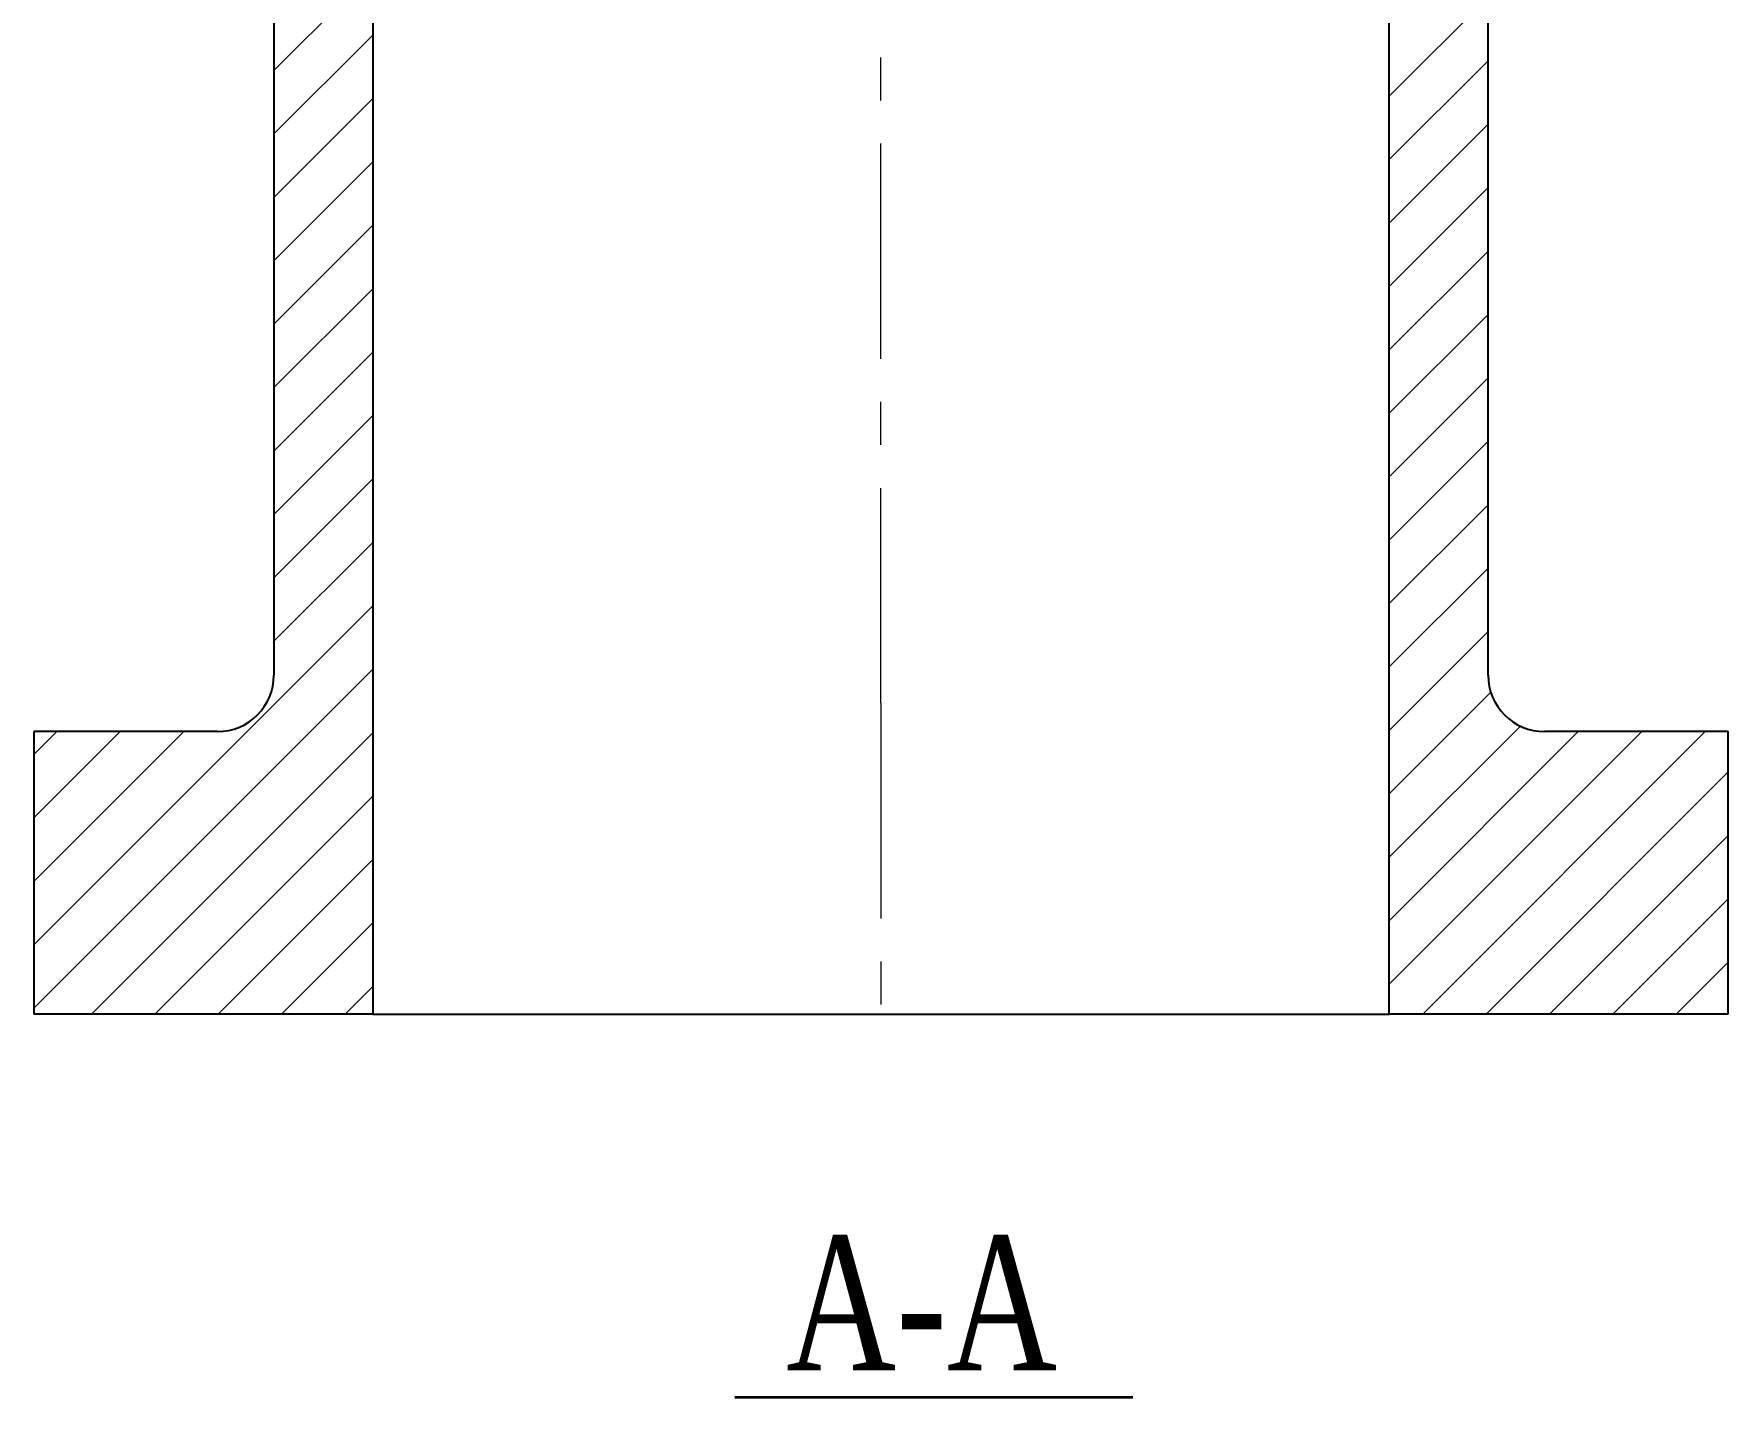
# Model space of a CAD drawing. Header units: millimetres. Extents: x -15 to 1174, y 15 to 856.
# Drawn here: x 627.4 to 747.4, y 504.7 to 601.2 of the extents above; entities that cross this region are included whole.
import ezdxf

# ---------------------------------------------------------------- set-up
doc = ezdxf.new("R2010")
doc.units = ezdxf.units.MM
doc.linetypes.add('CENTERX2', pattern=[20.32, 12.7, -2.54, 2.54, -2.54])
doc.layers.get('0').update_dxf_attribs({"lineweight": 25})
doc.styles.add('SLDTEXTSTYLE0', font='TXT', dxfattribs={"width": 0.75})

# ---------------------------------------------------------------- blocks, each defined once
blk = doc.blocks.new('SW_HATCH_0')
at = {"color": 0, "linetype": 'Continuous', "lineweight": 18}
for p, q in [((0, 71.84), (-7, 64.84)), ((79, 70.02), (72, 63.02)), ((0, 67.35), (-7, 60.35)), ((79, 65.53), (72, 58.53)), ((0, 62.86), (-7, 55.86)), ((79, 61.04), (72, 54.04)), ((0, 58.37), (-7, 51.37)), ((79, 56.55), (72, 49.55)), ((0, 53.88), (-7, 46.88)), ((79, 52.06), (72, 45.06)), ((0, 49.39), (-7, 42.39)), ((79, 47.57), (72, 40.57)), ((0, 44.9), (-7, 37.9)), ((79, 43.08), (72, 36.08)), ((0, 40.41), (-7, 33.41)), ((79, 38.59), (72, 31.59)), ((0, 35.92), (-7, 28.92)), ((79, 34.1), (72, 27.1)), ((0, 31.43), (-7, 24.43)), ((79, 29.61), (72, 22.61)), ((0, 26.94), (-24, 2.94)), ((79, 25.12), (72, 18.12)), ((0, 22.45), (-24, -1.55)), ((79.19, 20.82), (72, 13.63)), ((-13.39, 18.04), (-24, 7.43)), ((-17.88, 18.04), (-24, 11.92)), ((-22.37, 18.04), (-24, 16.41)), ((81.29, 18.42), (72, 9.14)), ((89.88, 18.04), (72, 0.16)), ((85.39, 18.04), (72, 4.65)), ((94.37, 18.04), (74.37, -1.96)), ((0, 17.96), (-19.92, -1.96)), ((96, 15.18), (78.86, -1.96)), ((0, 13.47), (-15.43, -1.96)), ((96, 10.69), (83.35, -1.96)), ((0, 8.98), (-10.94, -1.96)), ((96, 6.2), (87.84, -1.96)), ((0, 4.49), (-6.45, -1.96)), ((96, 1.71), (92.33, -1.96)), ((0, 0), (-1.96, -1.96))]:
    blk.add_line(p, q, dxfattribs=at)

msp = doc.modelspace()

# ---------------------------------------------------------------- linework, layer by layer
at = {"color": 7, "linetype": 'Continuous', "lineweight": 25}
for p, q in [((644.4044, 710.6567), (644.4044, 555.8567)), ((730.4044, 555.8567), (730.4044, 710.6567)), ((651.4044, 626.6567), (651.4044, 531.8567)), ((723.4044, 531.8567), (723.4044, 626.6567)), ((627.4044, 551.8567), (627.4044, 531.8567)), ((640.4044, 551.8567), (627.4044, 551.8567)), ((747.4044, 551.8567), (734.4044, 551.8567)), ((747.4044, 531.8567), (747.4044, 551.8567)), ((651.4044, 531.8567), (627.4044, 531.8567)), ((651.4044, 531.8567), (723.4044, 531.8567)), ((747.4044, 531.8567), (723.4044, 531.8567))]:
    msp.add_line(p, q, dxfattribs=at)
at = {"color": 7, "linetype": 'CENTERX2', "lineweight": 18, "ltscale": 1.2}
for q in [(687.4044, 710.6567), (687.4044, 529.8567)]:
    msp.add_line((687.4044, 553.8567), q, dxfattribs=at)
at = {"lineweight": 35}
msp.add_line((677.0498, 504.7375), (705.248, 504.7375), dxfattribs=at)
at = {"color": 7, "linetype": 'Continuous', "lineweight": 25}
for centre, start, end in [((640.4044, 555.8567), 270, 0), ((734.4044, 555.8567), 180, 270)]:
    msp.add_arc(centre, 4, start, end, dxfattribs=at)

# ---------------------------------------------------------------- block references
at = {"color": 7, "linetype": 'Continuous', "lineweight": 18}
msp.add_blockref('SW_HATCH_0', (651.4044, 533.8172), dxfattribs=at)

# ---------------------------------------------------------------- texts
at = {"color": 7, "linetype": 'Continuous', "lineweight": 0, "insert": (690.2796, 516.1653), "char_height": 9.525, "attachment_point": 2, "style": 'SLDTEXTSTYLE0'}
msp.add_mtext('{\\fTimes New Roman|b0|i0|c0|p18;A-A}', dxfattribs=at)

doc.saveas('drawing.dxf')
